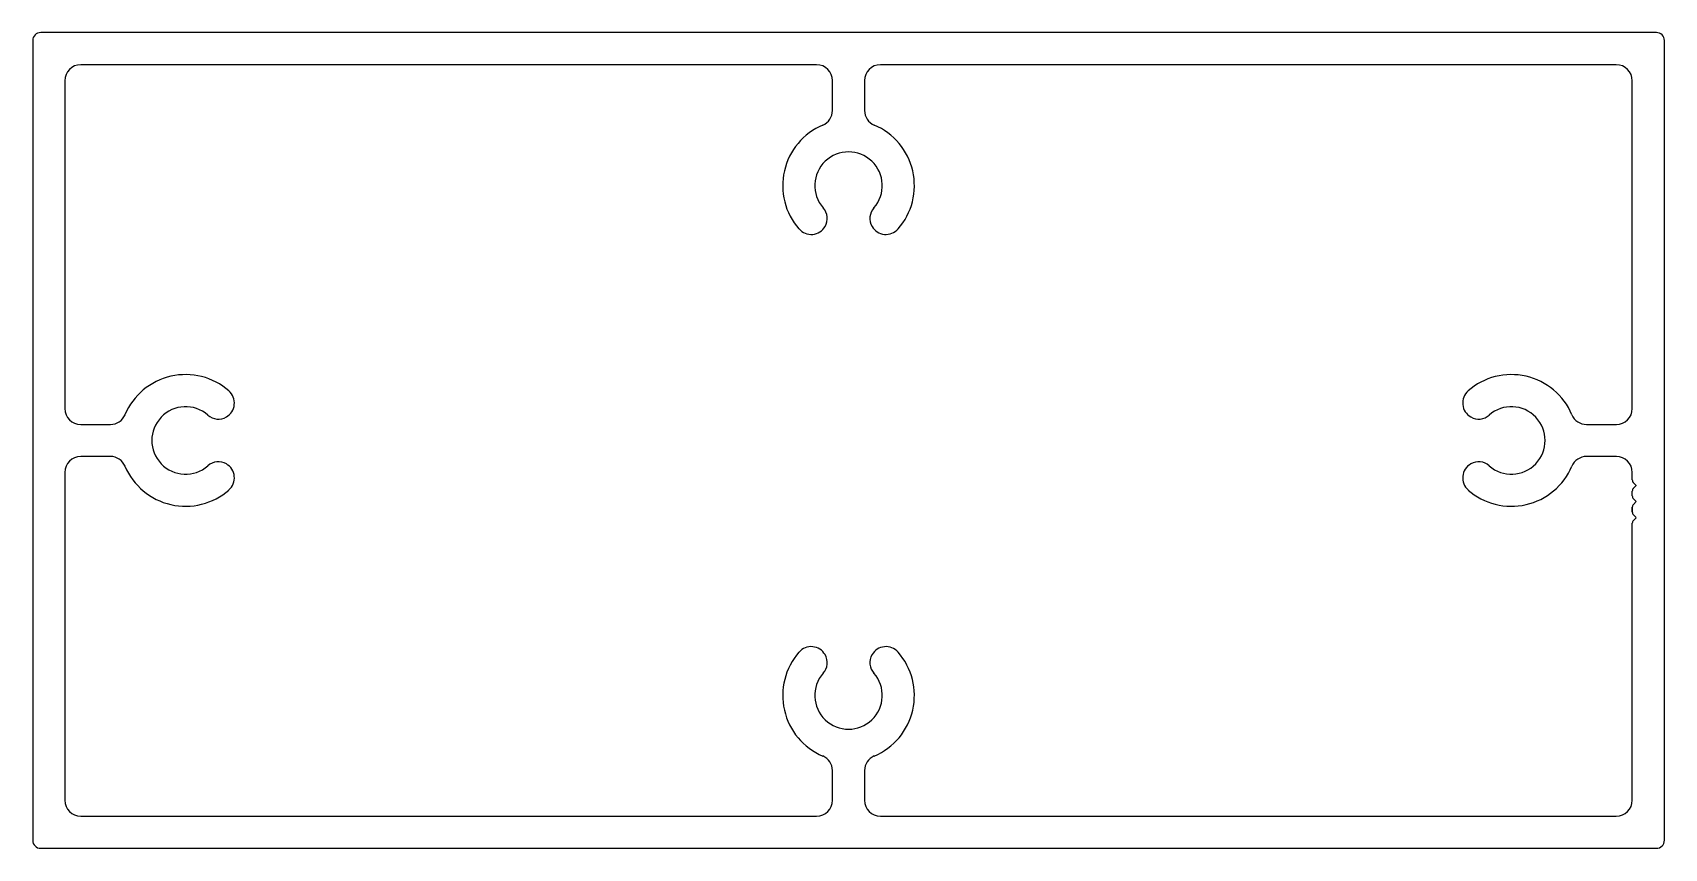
# Model space of a CAD drawing. Extents: x -51 to 51, y 1 to 52.
import ezdxf

# ---------------------------------------------------------------- set-up
doc = ezdxf.new("R2010")
doc.units = 0
doc.layers.get('0').update_dxf_attribs({"linetype": 'CONTINUOUS'})

msp = doc.modelspace()

# ---------------------------------------------------------------- linework, layer by layer
at = {"color": 7}
for p, q in [((-50.78, 51.28), (-50.78, 1.48)), ((50.32, 51.78), (-50.28, 51.78)), ((50.82, 1.48), (50.82, 51.28)), ((-48.78, 48.78), (-48.78, 28.37)), ((-1.97, 49.78), (-47.78, 49.78)), ((-0.98, 46.93), (-0.98, 48.79)), ((1.02, 48.79), (1.02, 46.93)), ((47.82, 49.78), (2.01, 49.78)), ((48.82, 28.37), (48.82, 48.78)), ((-1.45, 39.71), (-1.45, 39.71)), ((1.48, 39.71), (1.48, 39.71)), ((-38.72, 27.84), (-38.72, 27.84)), ((38.76, 27.84), (38.76, 27.84)), ((-47.79, 27.38), (-45.94, 27.38)), ((45.97, 27.38), (47.83, 27.38)), ((-48.78, 24.39), (-48.78, 3.98)), ((-45.94, 25.38), (-47.79, 25.38)), ((-38.72, 24.91), (-38.72, 24.91)), ((38.76, 24.91), (38.76, 24.91)), ((47.83, 25.38), (45.97, 25.38)), ((48.82, 23.93), (48.82, 24.39)), ((49.06, 23.58), (48.89, 23.75)), ((48.89, 23.4), (49.06, 23.57)), ((48.82, 22.93), (48.82, 23.22)), ((49.06, 22.58), (48.89, 22.75)), ((48.89, 22.4), (49.06, 22.57)), ((48.82, 21.93), (48.82, 22.22)), ((48.82, 22.22), (48.82, 21.93)), ((48.82, 21.93), (48.82, 22.22)), ((48.82, 22.22), (48.82, 21.93)), ((48.82, 21.93), (48.82, 22.22)), ((49.06, 21.58), (48.89, 21.75)), ((48.89, 21.4), (49.06, 21.57)), ((48.82, 20.47), (48.82, 21.22)), ((48.82, 21.22), (48.82, 21.22)), ((48.82, 3.98), (48.82, 21.22)), ((-1.45, 13.04), (-1.45, 13.04)), ((1.48, 13.04), (1.48, 13.04)), ((-0.98, 3.97), (-0.98, 5.82)), ((1.02, 5.82), (1.02, 3.97)), ((-47.78, 2.98), (-1.97, 2.98)), ((2.01, 2.98), (47.82, 2.98)), ((-50.28, 0.98), (50.32, 0.98))]:
    msp.add_line(p, q, dxfattribs=at)
for centre, radius, start, end in [((-50.28, 51.28), 0.5, 90, 180), ((50.32, 51.28), 0.5, 0, 90), ((-47.78, 48.78), 1, 90, 180), ((-1.97, 48.79), 0.991, 360, 90), ((2.01, 48.79), 0.991, 90, 180), ((47.82, 48.78), 1, 0, 90), ((-1.97, 46.93), 0.991, 293.0404, 0), ((2.01, 46.93), 0.991, 180, 246.9596), ((0.02, 42.25), 4.1, 113.0404, 221.1525), ((0.02, 42.25), 4.1, 318.8475, 66.9596), ((0.02, 42.25), 2.1, 318.8475, 221.1525), ((-2.31, 40.21), 1, 330, 41.1525), ((2.35, 40.21), 1, 138.8475, 210), ((-2.31, 40.21), 1, 221.1525, 330), ((2.35, 40.21), 1, 210, 318.8475), ((-41.26, 26.38), 4.1, 48.8475, 156.9596), ((41.29, 26.38), 4.1, 23.0404, 131.1525), ((-41.26, 26.38), 2.1, 48.8475, 311.1525), ((-39.22, 28.71), 1, 300, 48.8475), ((39.26, 28.71), 1, 131.1525, 240), ((41.29, 26.38), 2.1, 228.8475, 131.1525), ((-47.79, 28.37), 0.991, 180, 270), ((-45.94, 28.37), 0.991, 270, 336.9596), ((-39.22, 28.71), 1, 228.8475, 300), ((39.26, 28.71), 1, 240, 311.1525), ((45.97, 28.37), 0.991, 203.0404, 270), ((47.83, 28.37), 0.991, 270, 360), ((-47.79, 24.39), 0.991, 90, 180), ((-45.94, 24.39), 0.991, 23.0404, 90), ((-41.26, 26.38), 4.1, 203.0404, 311.1525), ((-39.22, 24.05), 1, 60, 131.1525), ((-39.22, 24.05), 1, 311.1525, 60), ((39.26, 24.05), 1, 120, 228.8475), ((41.29, 26.38), 4.1, 228.8475, 336.9596), ((39.26, 24.05), 1, 48.8475, 120), ((45.97, 24.39), 0.991, 90, 156.9596), ((47.83, 24.39), 0.991, 0, 90), ((49.07, 23.93), 0.25, 180, 225), ((49.07, 23.22), 0.25, 135, 180), ((49.06, 23.58), 0.008, 315, 45), ((49.07, 22.93), 0.25, 180, 225), ((49.07, 22.22), 0.25, 135, 180), ((49.06, 22.58), 0.008, 315, 45), ((49.07, 21.93), 0.25, 180, 225), ((49.07, 21.22), 0.25, 135, 180), ((49.06, 21.58), 0.008, 315, 45), ((-2.31, 12.54), 1, 30, 138.8475), ((2.35, 12.54), 1, 41.1525, 150), ((0.02, 10.5), 4.1, 138.8475, 246.9596), ((-2.31, 12.54), 1, 318.8475, 30), ((2.35, 12.54), 1, 150, 221.1525), ((0.02, 10.5), 4.1, 293.0404, 41.1525), ((0.02, 10.5), 2.1, 138.8475, 41.1525), ((-1.97, 5.82), 0.991, 0, 66.9596), ((2.01, 5.82), 0.991, 113.0404, 180), ((-47.78, 3.98), 1, 180, 270), ((-1.97, 3.97), 0.991, 270, 360), ((2.01, 3.97), 0.991, 180, 270), ((47.82, 3.98), 1, 270, 0), ((-50.28, 1.48), 0.5, 180, 270), ((50.32, 1.48), 0.5, 270, 0)]:
    msp.add_arc(centre, radius, start, end, dxfattribs=at)

doc.saveas('drawing.dxf')
